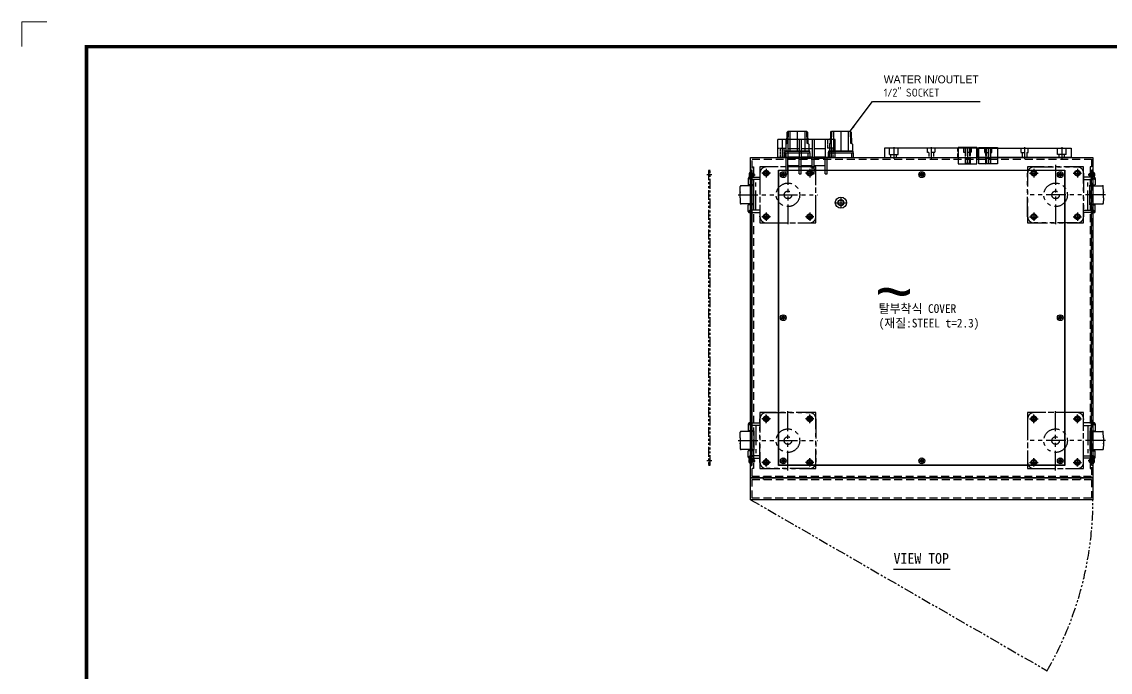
# Model space of a CAD drawing. Header units: millimetres. Extents: x 0 to 3356, y 0 to 2330.
# Drawn here: x 0 to 1749, y 1285 to 2330 of the extents above; entities that cross this region are included whole.
import ezdxf
from ezdxf.enums import TextEntityAlignment as Align

# ---------------------------------------------------------------- set-up
doc = ezdxf.new("R2010")
doc.units = ezdxf.units.MM
for name, pattern in [('CENTER', [50.8, 31.75, -6.35, 6.35, -6.35]), ('CENTER1', [10, 7, -1, 1, -1]), ('HIDDEN', [9.525, 6.35, -3.175]), ('HIDDEN2', [0.1875, 0.125, -0.0625]), ('HIDDENX2', [19.05, 12.7, -6.35]), ('PHANTOM', [63.5, 31.75, -6.35, 6.35, -6.35, 6.35, -6.35]), ('PHANTOM2', [31.75, 15.875, -3.175, 3.175, -3.175, 3.175, -3.175])]:
    doc.linetypes.add(name, pattern=pattern)
for name, color, linetype in [('CENTER', 1, 'CENTER'), ('CL', 1, 'CENTER'), ('FORMAT-1', 7, 'Continuous'), ('HIDDEN', 2, 'HIDDEN2'), ('THIN', 3, 'Continuous')]:
    doc.layers.add(name, color=color, linetype=linetype)
doc.styles.add('arial_ttf', font='arial.ttf')
doc.styles.add('HAN', font='')
doc.styles.get("Standard").update_dxf_attribs({"font": 'ISOCP.SHX', "bigfont": 'WHGTXT.SHX'})
doc.styles.get('HAN').set_extended_font_data('GulimChe')
doc.dimstyles.new('PS-4', dxfattribs={"dimscale": 4, "dimtxt": 3.2, "dimasz": 2.5, "dimexe": 2, "dimexo": 2.5, "dimgap": 2, "dimtad": 1, "dimtoh": 1, "dimrnd": 0.05, "dimzin": 12, "dimdsep": 46, "dimtxsty": 'Standard', "dimcen": 0, "dimclrt": 2, "dimazin": 3, "dimtfac": 1, "dimtofl": 0, "dimtmove": 0, "dimatfit": 3, "dimfxl": 0, "dimtolj": 1, "dimtzin": 0, "dimarcsym": 0})

# ---------------------------------------------------------------- blocks, each defined once
blk = doc.blocks.new('A$C7B49117B')
at = {"color": 250, "linetype": 'PHANTOM'}
for p, q in [((-510, 0, 7.1), (-510, -70, 7.1)), ((-493.2, 0, 7.1), (-506.8, 0, 7.1)), ((-506, 0), (-494, 0)), ((-430, 10, 7.1), (-500, 10, 7.1)), ((-500, 6.8, 7.1), (-500, -6.8, 7.1)), ((-500, 6), (-500, -6)), ((-465, 13.1, 7.1), (-465, -84.4, 7.1)), ((-423.2, 0, 7.1), (-436.8, 0, 7.1)), ((-436, 0), (-424, 0)), ((-430, 6.8, 7.1), (-430, -6.8, 7.1)), ((-430, 6), (-430, -6)), ((-76.8, 0), (-63.2, 0)), ((-76, 0), (-64, 0)), ((-70, 10), (0, 10)), ((-70, 6.8), (-70, -6.8)), ((-70, 6), (-70, -6)), ((-35, 13.1), (-35, -84.4)), ((-6.8, 0), (6.8, 0)), ((-6, 0), (6, 0)), ((0, 6.8), (0, -6.8)), ((0, 6), (0, -6)), ((10, 0), (10, -70)), ((-528.7, -8.5, 7.1), (-528.7, -18.6, 7.1)), ((-528.2, -7.2, 7.1), (-525.9, -10.5, 7.1)), ((-526.7, -6.5, 7.1), (-510, -6.5, 7.1)), ((-510, -10.5, 7.1), (-525.9, -10.5, 7.1)), ((-516.8, -59.5, 7.1), (-516.8, -10.5, 7.1)), ((-420, -70, 7.1), (-420, -0.1, 7.1)), ((-80, -70), (-80, -0.1)), ((26.7, -6.5), (10, -6.5)), ((10, -10.5), (25.9, -10.5)), ((16.8, -59.5), (16.8, -10.5)), ((28.2, -7.2), (25.9, -10.5)), ((28.7, -8.5), (28.7, -18.6)), ((-542, -30.5), (-541.6, -21.4)), ((-542, -39.5), (-542, -30.5)), ((-519.8, -20.5, 7.1), (-540.6, -20.5)), ((-519.8, -18.6, 7.1), (-528.7, -18.6, 7.1)), ((-525.4, -20.5, 7.1), (-525.2, -19.6, 7.1)), ((-519.8, -19.6, 7.1), (-525.2, -19.6, 7.1)), ((-519.8, -50.9, 7.1), (-519.8, -18.6, 7.1)), ((19.8, -50.9), (19.8, -18.6)), ((19.8, -18.6), (28.7, -18.6)), ((19.8, -19.6), (25.2, -19.6)), ((19.8, -20.5), (40.6, -20.5, -7.1)), ((25.4, -20.5), (25.2, -19.6)), ((42, -30.5, -7.1), (41.6, -21.4, -7.1)), ((42, -39.5, -7.1), (42, -30.5, -7.1)), ((-544.9, -35), (-417.7, -35, 7.1)), ((-542, -39.5), (-541.6, -48.6)), ((-519.8, -49.5, 7.1), (-540.6, -49.5)), ((-519.8, -50.9, 7.1), (-528.7, -50.9, 7.1)), ((-528.7, -61.5, 7.1), (-528.7, -50.9, 7.1)), ((-525.4, -49.5, 7.1), (-525.2, -50.4, 7.1)), ((-519.8, -50.4, 7.1), (-525.2, -50.4, 7.1)), ((44.9, -35, -7.1), (-82.3, -35)), ((19.8, -49.5), (40.6, -49.5, -7.1)), ((19.8, -50.4), (25.2, -50.4)), ((19.8, -50.9), (28.7, -50.9)), ((25.4, -49.5), (25.2, -50.4)), ((28.7, -61.5), (28.7, -50.9)), ((42, -39.5, -7.1), (41.6, -48.6, -7.1)), ((-528.2, -62.8, 7.1), (-525.9, -59.5, 7.1)), ((-526.7, -63.5, 7.1), (-510, -63.5, 7.1)), ((-510, -59.5, 7.1), (-525.9, -59.5, 7.1)), ((-500, -63.2, 7.1), (-500, -76.8, 7.1)), ((-500, -64), (-500, -76)), ((-430, -63.2, 7.1), (-430, -76.8, 7.1)), ((-430, -64), (-430, -76)), ((-70, -63.2), (-70, -76.8)), ((-70, -64), (-70, -76)), ((0, -63.2), (0, -76.8)), ((0, -64), (0, -76)), ((10, -59.5), (25.9, -59.5)), ((26.7, -63.5), (10, -63.5)), ((28.2, -62.8), (25.9, -59.5)), ((-493.2, -70, 7.1), (-506.8, -70, 7.1)), ((-506, -70), (-494, -70)), ((-500, -80, 7.1), (-430, -80, 7.1)), ((-423.2, -70, 7.1), (-436.8, -70, 7.1)), ((-436, -70), (-424, -70)), ((-76.8, -70), (-63.2, -70)), ((-76, -70), (-64, -70)), ((0, -80), (-70, -80)), ((-6.8, -70), (6.8, -70)), ((-6, -70), (6, -70)), ((-465, -478.1), (-465, -380.6)), ((-35, -478.1), (-35, -380.6)), ((-526.7, -401.5), (-510, -401.5)), ((-510, -465), (-510, -395)), ((-493.2, -395), (-506.8, -395)), ((-506, -395), (-494, -395)), ((-500, -385), (-430, -385)), ((-500, -401.8), (-500, -388.2)), ((-500, -389), (-500, -401)), ((-423.2, -395), (-436.8, -395)), ((-436, -395), (-424, -395)), ((-430, -401.8), (-430, -388.2)), ((-430, -389), (-430, -401)), ((-420, -395), (-420, -464.9)), ((-80, -395), (-80, -464.9)), ((-76.8, -395), (-63.2, -395)), ((-76, -395), (-64, -395)), ((0, -385), (-70, -385)), ((-70, -401.8), (-70, -388.2)), ((-70, -389), (-70, -401)), ((-6.8, -395), (6.8, -395)), ((-6, -395), (6, -395)), ((0, -401.8), (0, -388.2)), ((0, -389), (0, -401)), ((10, -465), (10, -395)), ((26.7, -401.5), (10, -401.5)), ((-542, -425.5, -7.1), (-541.6, -416.4, -7.1)), ((-519.8, -415.5), (-540.6, -415.5, -7.1)), ((-528.7, -403.5), (-528.7, -414.1)), ((-519.8, -414.1), (-528.7, -414.1)), ((-528.2, -402.2), (-525.9, -405.5)), ((-510, -405.5), (-525.9, -405.5)), ((-525.4, -415.5), (-525.2, -414.6)), ((-519.8, -414.6), (-525.2, -414.6)), ((-519.8, -414.1), (-519.8, -446.4)), ((-516.8, -405.5), (-516.8, -454.5)), ((10, -405.5), (25.9, -405.5)), ((16.8, -405.5), (16.8, -454.5)), ((19.8, -414.1), (19.8, -446.4)), ((19.8, -414.1), (28.7, -414.1)), ((19.8, -414.6), (25.2, -414.6)), ((19.8, -415.5), (40.6, -415.5, -7.1)), ((25.4, -415.5), (25.2, -414.6)), ((28.2, -402.2), (25.9, -405.5)), ((28.7, -403.5), (28.7, -414.1)), ((42, -425.5, -7.1), (41.6, -416.4, -7.1)), ((-544.9, -430, -7.1), (-417.7, -430)), ((-542, -425.5, -7.1), (-542, -434.5, -7.1)), ((-542, -434.5, -7.1), (-541.6, -443.6, -7.1)), ((44.9, -430, -7.1), (-82.3, -430)), ((42, -434.5, -7.1), (41.6, -443.6, -7.1)), ((42, -425.5, -7.1), (42, -434.5, -7.1)), ((-519.8, -444.5), (-540.6, -444.5, -7.1)), ((-519.8, -446.4), (-528.7, -446.4)), ((-528.7, -456.5), (-528.7, -446.4)), ((-528.2, -457.8), (-525.9, -454.5)), ((-510, -454.5), (-525.9, -454.5)), ((-525.4, -444.5), (-525.2, -445.4)), ((-519.8, -445.4), (-525.2, -445.4)), ((10, -454.5), (25.9, -454.5)), ((19.8, -444.5), (40.6, -444.5, -7.1)), ((19.8, -445.4), (25.2, -445.4)), ((19.8, -446.4), (28.7, -446.4)), ((25.4, -444.5), (25.2, -445.4)), ((28.2, -457.8), (25.9, -454.5)), ((28.7, -456.5), (28.7, -446.4)), ((-526.7, -458.5), (-510, -458.5)), ((-493.2, -465), (-506.8, -465)), ((-506, -465), (-494, -465)), ((-500, -471.8), (-500, -458.2)), ((-500, -459), (-500, -471)), ((-423.2, -465), (-436.8, -465)), ((-436, -465), (-424, -465)), ((-430, -471.8), (-430, -458.2)), ((-430, -459), (-430, -471)), ((-76.8, -465), (-63.2, -465)), ((-76, -465), (-64, -465)), ((-70, -471.8), (-70, -458.2)), ((-70, -459), (-70, -471)), ((-6.8, -465), (6.8, -465)), ((-6, -465), (6, -465)), ((0, -471.8), (0, -458.2)), ((0, -459), (0, -471)), ((26.7, -458.5), (10, -458.5)), ((-430, -475), (-500, -475)), ((-70, -475), (0, -475))]:
    blk.add_line(p, q, dxfattribs=at)
for points in [[(-510, -80), (-420, -80), (-420, 10), (-510, 10)], [(-80, -80), (10, -80), (10, 10), (-80, 10)], [(-510, -475), (-420, -475), (-420, -385), (-510, -385)], [(-80, -475), (10, -475), (10, -385), (-80, -385)]]:
    blk.add_lwpolyline(points, close=True, dxfattribs=at)
for centre, radius in [((-500, 0, 7.1), 4.5), ((-500, 0), 3.32), ((-430, 0, 7.1), 4.5), ((-430, 0), 3.32), ((-70, 0), 4.5), ((-70, 0), 3.32), ((0, 0), 4.5), ((0, 0), 3.32), ((-465, -34.9, 7.1), 18.9), ((-35, -34.9), 18.9), ((-465, -35, 7.1), 6.07), ((-35, -35), 6.07), ((-500, -70, 7.1), 4.5), ((-500, -70), 3.32), ((-430, -70, 7.1), 4.5), ((-430, -70), 3.32), ((-70, -70), 4.5), ((-70, -70), 3.32), ((0, -70), 4.5), ((0, -70), 3.32), ((-500, -395), 4.5), ((-500, -395), 3.32), ((-430, -395), 4.5), ((-430, -395), 3.32), ((-70, -395), 4.5), ((-70, -395), 3.32), ((0, -395), 4.5), ((0, -395), 3.32), ((-465, -430.1), 18.9), ((-35, -430.1), 18.9), ((-465, -430), 6.07), ((-35, -430), 6.07), ((-500, -465), 4.5), ((-500, -465), 3.32), ((-430, -465), 4.5), ((-430, -465), 3.32), ((-70, -465), 4.5), ((-70, -465), 3.32), ((0, -465), 4.5), ((0, -465), 3.32)]:
    blk.add_circle(centre, radius, dxfattribs=at)
for centre, radius, start, end in [((-500, 0, 7.1), 9.95, 90, 180), ((-500, 0), 4, 255, 165), ((-430, 0), 4, 255, 165), ((-430, 0, 7.1), 9.95, 0, 90), ((-70, 0), 9.95, 90, 180), ((-70, 0), 4, 255, 165), ((0, 0), 4, 255, 165), ((0, 0), 9.95, 0, 90), ((-526.7, -8.5, 7.1), 1.99, 90, 180), ((26.7, -8.5), 1.99, 0, 90), ((-540.6, -21.5), 0.995, 90, 177.1376), ((40.6, -21.5, -7.1), 0.995, 2.8624, 90), ((-540.6, -48.5), 0.995, 182.8624, 270), ((40.6, -48.5, -7.1), 0.995, 270, 357.1376), ((-526.7, -61.5, 7.1), 1.99, 180, 270), ((-500, -70), 4, 255, 165), ((-430, -70), 4, 255, 165), ((-70, -70), 4, 255, 165), ((0, -70), 4, 255, 165), ((26.7, -61.5), 1.99, 270, 0), ((-500, -70, 7.1), 9.95, 180, 270), ((-430, -70, 7.1), 9.95, 270, 0), ((-70, -70), 9.95, 180, 270), ((0, -70), 9.95, 270, 0), ((-526.7, -403.5), 1.99, 90, 180), ((-500, -395), 9.95, 90, 180), ((-500, -395), 4, 255, 165), ((-430, -395), 4, 255, 165), ((-430, -395), 9.95, 0, 90), ((-70, -395), 9.95, 90, 180), ((-70, -395), 4, 255, 165), ((0, -395), 4, 255, 165), ((0, -395), 9.95, 0, 90), ((26.7, -403.5), 1.99, 0, 90), ((-540.6, -416.5, -7.1), 0.995, 90, 177.1376), ((40.6, -416.5, -7.1), 0.995, 2.8624, 90), ((-540.6, -443.5, -7.1), 0.995, 182.8624, 270), ((40.6, -443.5, -7.1), 0.995, 270, 357.1376), ((-526.7, -456.5), 1.99, 180, 270), ((-500, -465), 9.95, 180, 270), ((-500, -465), 4, 255, 165), ((-430, -465), 4, 255, 165), ((-430, -465), 9.95, 270, 0), ((-70, -465), 9.95, 180, 270), ((-70, -465), 4, 255, 165), ((0, -465), 4, 255, 165), ((0, -465), 9.95, 270, 0), ((26.7, -456.5), 1.99, 270, 0)]:
    blk.add_arc(centre, radius, start, end, dxfattribs=at)
for p in [(-542, -30.5), (-540.6, -20.5), (40.6, -20.5, -7.1), (42, -30.5, -7.1), (-540.6, -49.5), (40.6, -49.5, -7.1), (-526.7, -63.5, 7.1), (-510, -69.7, 7.1), (10, -69.7), (26.7, -63.5), (-526.7, -401.5), (-510, -395.3), (10, -395.3), (26.7, -401.5), (-540.6, -415.5, -7.1), (40.6, -415.5, -7.1), (-542, -434.5, -7.1), (42, -434.5, -7.1), (-540.6, -444.5, -7.1), (40.6, -444.5, -7.1)]:
    blk.add_point(p, dxfattribs=at)
blk = doc.blocks.new('A$C043351AE')
at = {"color": 2, "linetype": 'HIDDEN2'}
for p, q in [((65.4, 203), (63.1, 203)), ((65.4, 198), (63.1, 198)), ((65.4, -257), (63.1, -257)), ((65.4, -262), (63.1, -262))]:
    blk.add_line(p, q, dxfattribs=at)
at = {"color": 4}
blk.add_lwpolyline([(63.1, -266.5), (65.4, -266.5), (65.4, 207.5), (63.1, 207.5), (63.1, -266.5)], dxfattribs=at)
at = {"layer": 'CENTER'}
for p, q in [((68.4, 200.5), (60.1, 200.5)), ((68.4, -259.5), (60.1, -259.5))]:
    blk.add_line(p, q, dxfattribs=at)
blk = doc.blocks.new('A$C5F583DAA')
for points in [[(-23.3, 12.4, 0.414214), (-21.8, 13.9)], [(-21.8, 9.8, 0.414214), (-23.3, 11.4)], [(-20.8, 13.9, 0.414214), (-19.3, 12.4)], [(-20.8, 9.8, -0.414214), (-19.3, 11.4)]]:
    blk.add_lwpolyline(points, format="xyb")
blk.add_circle((-21.3, 11.9), 4.7)
for start, end in [(166.2259, 193.7741), (76.2259, 103.7741), (256.2259, 283.7741), (346.2259, 13.7741)]:
    blk.add_arc((-21.3, 11.9), 2.1, start, end)
at = {"layer": 'CENTER'}
for p, q in [((-26, 11.9), (-16.6, 11.9)), ((-21.3, 16.6), (-21.3, 7.2))]:
    blk.add_line(p, q, dxfattribs=at)
blk = doc.blocks.new('A$C7F6D5DB6')
at = {"color": 6, "linetype": 'PHANTOM2'}
for p, q in [((6, 10.4), (-3.4, 10.4)), ((-0.7, 8.8), (3.3, 8.8)), ((-0.7, 4.5), (3.3, 4.5))]:
    blk.add_line(p, q, dxfattribs=at)
for points in [[(6, 10.4), (6, 10.1), (-3.4, 10.1), (-3.4, 10.4, -0.470544), (6, 10.4)], [(-0.5, 10.1, -0.414214), (-0.3, 9.9), (-0.3, 9.4), (-0.7, 8.8), (-0.7, 4.5), (-0.3, 4.1), (2.9, 4.1), (3.3, 4.5), (3.3, 8.8), (2.9, 9.4), (2.9, 9.9, -0.414214), (3.1, 10.1)]]:
    blk.add_lwpolyline(points, format="xyb", dxfattribs=at)
at = {"layer": 'CENTER', "color": 6, "linetype": 'PHANTOM2'}
blk.add_line((1.3, 12.6), (1.3, 4.1), dxfattribs=at)
at = {"layer": 'THIN', "color": 6, "linetype": 'PHANTOM2'}
for p, q in [((-0.3, 4.1), (-0.3, 9.4)), ((2.9, 4.1), (2.9, 9.4))]:
    blk.add_line(p, q, dxfattribs=at)
blk = doc.blocks.new('SDGSDGTTTYY')
at = {"color": 1, "linetype": 'CENTER1'}
for p, q in [((11527.3, 11438.5), (11527.3, 11430)), ((11749.8, 11438.5), (11749.8, 11430)), ((11972.3, 11438.5), (11972.3, 11430)), ((11523.1, 11434.3), (11531.5, 11434.3)), ((11745.6, 11434.3), (11754, 11434.3)), ((11968.1, 11434.3), (11976.5, 11434.3)), ((11527.3, 11208.5), (11527.3, 11200)), ((11972.3, 11208.5), (11972.3, 11200)), ((11523.1, 11204.3), (11531.5, 11204.3)), ((11968.1, 11204.3), (11976.5, 11204.3)), ((11523.1, 10974.3), (11531.5, 10974.3)), ((11527.3, 10978.5), (11527.3, 10970)), ((11745.6, 10974.3), (11754, 10974.3)), ((11749.8, 10978.5), (11749.8, 10970)), ((11968.1, 10974.3), (11976.5, 10974.3)), ((11972.3, 10978.5), (11972.3, 10970))]:
    blk.add_line(p, q, dxfattribs=at)
at = {"color": 4}
blk.add_lwpolyline([(11520.3, 11441.3), (11979.3, 11441.3), (11979.3, 10967.3), (11520.3, 10967.3)], close=True, dxfattribs=at)
for centre in [(11527.3, 11434.3), (11749.8, 11434.3), (11972.3, 11434.3), (11527.3, 11204.3), (11972.3, 11204.3), (11527.3, 10974.3), (11749.8, 10974.3), (11972.3, 10974.3)]:
    blk.add_circle(centre, 2.5, dxfattribs=at)
at = {"style": 'arial_ttf'}
blk.add_text('~', height=75, dxfattribs=at).set_placement((11674.6, 11209.8, 0))
at = {"color": 2, "insert": (11680.5, 11226), "char_height": 14, "attachment_point": 1, "style": 'HAN'}
blk.add_mtext_dynamic_manual_height_columns('탈부착식 COVER\\P(재질:STEEL t=2.3)', width=178.819, gutter_width=12.5, heights=[0], dxfattribs=at)
blk = doc.blocks.new('A$C43125A41')
for radius in [9, 4.28]:
    blk.add_circle((6.5, 6.2), radius)
at = {"layer": 'CENTER'}
for p, q in [((-2.5, 6.2), (15.5, 6.2)), ((6.5, 15.2), (6.5, -2.8))]:
    blk.add_line(p, q, dxfattribs=at)
at = {"layer": 'THIN'}
blk.add_circle((6.5, 6.2), 4.86, dxfattribs=at)
blk = doc.blocks.new('A$C20A54618')
for points in [[(-109, 303), (-110, 302), (-110, 304)], [(-70, 304), (-71, 303), (-70, 302)], [(-39, 303), (-40, 302), (-40, 304)], [(0, 304), (-1, 303), (0, 302)]]:
    blk.add_hatch(color=256).paths.add_polyline_path(points)
for p, q in [((-106.9, 318), (-106.3, 336.5)), ((-106.3, 336.5), (-104.8, 338)), ((-104.8, 338), (-75.2, 338)), ((-102, 338), (-102, 306)), ((-78, 338), (-78, 306)), ((-75.2, 338), (-73.7, 336.5)), ((-73.7, 336.5), (-73.1, 318)), ((-36.9, 318), (-36.3, 336.5)), ((-36.3, 336.5), (-34.8, 338)), ((-34.8, 338), (-5.2, 338)), ((-32, 338), (-32, 306)), ((-8, 338), (-8, 306)), ((-5.2, 338), (-3.7, 336.5)), ((-3.7, 336.5), (-3.1, 318)), ((-108.5, 317), (-108.5, 306)), ((-107.5, 318), (-106.9, 318)), ((-105.4, 318.9), (-106.9, 318.9)), ((-74.6, 318.9), (-73.1, 318.9)), ((-73.1, 318), (-72.5, 318)), ((-71.5, 317), (-71.5, 306)), ((-38.5, 317), (-38.5, 306)), ((-37.5, 318), (-36.9, 318)), ((-35.4, 318.9), (-36.9, 318.9)), ((-4.6, 318.9), (-3.1, 318.9)), ((-3.1, 318), (-2.5, 318)), ((-1.5, 317), (-1.5, 306)), ((-110, 302), (-110, 304)), ((-108.5, 306), (-71.5, 306)), ((-70, 302), (-70, 304)), ((-40, 302), (-40, 304)), ((-38.5, 306), (-1.5, 306)), ((0, 302), (0, 304))]:
    blk.add_line(p, q)
for points in [[(-110, 303), (-70, 303), (-70, 306), (-110, 306), (-110, 303)], [(-110, 295.5), (-110, 303), (-70, 303), (-70, 295.5)], [(-40, 303), (0, 303), (0, 306), (-40, 306), (-40, 303)], [(-40, 295.5), (-40, 303), (0, 303), (0, 295.5)]]:
    blk.add_lwpolyline(points)
for centre, start, end in [((-107.5, 317), 90, 180), ((-72.5, 317), 0, 90), ((-37.5, 317), 90, 180), ((-2.5, 317), 0, 90)]:
    blk.add_arc(centre, 1, start, end)
at = {"layer": 'CENTER'}
for p, q in [((-90, 338), (-90, 306)), ((-20, 338), (-20, 306))]:
    blk.add_line(p, q, dxfattribs=at)
at = {"layer": 'HIDDEN', "linetype": 'HIDDENX2'}
for p, q in [((-107.7, 295.5), (-107.7, 303)), ((-72.3, 295.5), (-72.3, 303)), ((-37.7, 295.5), (-37.7, 303)), ((-2.3, 295.5), (-2.3, 303))]:
    blk.add_line(p, q, dxfattribs=at)
at = {"layer": 'THIN'}
for p, q in [((-104.8, 338), (-105.4, 318.9)), ((-75.2, 338), (-74.6, 318.9)), ((-34.8, 338), (-35.4, 318.9)), ((-5.2, 338), (-4.6, 318.9)), ((-105.4, 318.9), (-106.9, 318)), ((-74.6, 318.9), (-73.1, 318)), ((-35.4, 318.9), (-36.9, 318)), ((-4.6, 318.9), (-3.1, 318))]:
    blk.add_line(p, q, dxfattribs=at)
blk.add_blockref('A$C43125A41', (-26.5, 216.8))
blk = doc.blocks.new('A$C2B593A1D')
for p, q in [((46, 30), (-46, 30)), ((-46, 1), (-46, 30)), ((-30, 30), (-30, 2)), ((-12, 30), (-12, 2)), ((-9, 30), (-9, 2)), ((9, 30), (9, 2)), ((12, 30), (12, 2)), ((30, 30), (30, 2)), ((46, 1), (46, 30)), ((46, 1), (-46, 1)), ((-33, -25), (-33, 1)), ((-30, 15.5), (-12, 15.5)), ((-30, 2), (-12, 2)), ((-30, -25), (-30, 0)), ((-30, 0), (-12, 0)), ((-12, -25), (-12, 0)), ((-9, 15.5), (9, 15.5)), ((-9, 2), (9, 2)), ((-9, -25), (-9, 0)), ((-9, 0), (9, 0)), ((9, -25), (9, 0)), ((12, 15.5), (30, 15.5)), ((12, 2), (30, 2)), ((12, -25), (12, 0)), ((12, 0), (30, 0)), ((30, -25), (30, 0)), ((33, -25), (33, 1)), ((-30, -11.5), (-12, -11.5)), ((-9, -11.5), (9, -11.5)), ((12, -11.5), (30, -11.5)), ((-33, -25), (-30, -25)), ((-12, -25), (-9, -25)), ((9, -25), (12, -25)), ((30, -25), (33, -25))]:
    blk.add_line(p, q)
at = {"color": 1, "linetype": 'CENTER1', "ltscale": 0.5}
for p, q in [((-39.5, 30), (-39.5, 1)), ((39.5, 30), (39.5, 1))]:
    blk.add_line(p, q, dxfattribs=at)
at = {"color": 2, "linetype": 'HIDDEN2'}
for p, q in [((-33.5, 30), (-33.5, 15.9)), ((33.5, 30), (33.5, 15.9)), ((-46, 15.9), (-33.5, 15.9)), ((-42.3, 15.9), (-42.3, 1)), ((-36.8, 15.9), (-36.8, 1)), ((46, 15.9), (33.5, 15.9)), ((36.8, 15.9), (36.8, 1)), ((42.3, 15.9), (42.3, 1))]:
    blk.add_line(p, q, dxfattribs=at)
blk = doc.blocks.new('A$C287C6F2E')
at = {"color": 30}
for p, q in [((15, 150), (0, 150)), ((0, 150), (0, 0)), ((15, 0), (15, 150)), ((15, 0), (0, 0))]:
    blk.add_line(p, q, dxfattribs=at)
at = {"color": 2}
for p, q in [((5, 142), (5, 128)), ((5, 142), (15, 142)), ((0, 139.5), (5, 139.5)), ((0, 130.5), (5, 130.5)), ((5, 128), (15, 128))]:
    blk.add_line(p, q, dxfattribs=at)
at = {"color": 2, "linetype": 'HIDDEN'}
for p, q in [((8, 78.75), (0, 78.75)), ((8, 71.25), (0, 71.25)), ((8, 69), (8, 81)), ((8, 81), (15, 81)), ((15, 69), (8, 69)), ((0, 32), (15, 32)), ((8, 20.25), (0, 20.25)), ((8, 10.5), (8, 22.5)), ((8, 22.5), (15, 22.5)), ((8, 12.75), (0, 12.75)), ((0, 1.5), (15, 1.5)), ((15, 10.5), (8, 10.5))]:
    blk.add_line(p, q, dxfattribs=at)
at = {"layer": 'CL'}
for p, q in [((17, 135), (-2, 135)), ((17, 75), (-2, 75)), ((17, 16.5), (-2, 16.5))]:
    blk.add_line(p, q, dxfattribs=at)
blk = doc.blocks.new('A$C1A7F51CB')
at = {"color": 2, "linetype": 'HIDDENX2'}
for p, q in [((10, 4), (0, 4)), ((26, 4), (0, 4)), ((9.3, 3.3), (0.7, 3.3)), ((25.3, 3.3), (0.7, 3.3)), ((10, -4), (0, -4)), ((26, -4), (0, -4)), ((9.3, -3.3), (0.7, -3.3)), ((25.3, -3.3), (0.7, -3.3))]:
    blk.add_line(p, q, dxfattribs=at)
at = {"color": 1}
blk.add_line((10, -15), (10, 15), dxfattribs=at)
blk.add_lwpolyline([(0, 15), (26, 15), (26, -15), (0, -15)], close=True, dxfattribs=at)
at = {"color": 2, "linetype": 'HIDDENX2'}
for points in [[(0, 4), (0.7, 3.3), (0.7, -3.3), (0, -4)], [(0, 4), (0.7, 3.3), (0.7, -3.3), (0, -4)], [(10, 4), (9.3, 3.3), (9.3, -3.3), (10, -4)], [(26, 4), (25.3, 3.3), (25.3, -3.3), (26, -4)]]:
    blk.add_lwpolyline(points, dxfattribs=at)
at = {"layer": 'CENTER'}
blk.add_line((26, 0), (0, 0), dxfattribs=at)
blk = doc.blocks.new('format-3')
at = {"color": 3, "lineweight": 9}
for p in [(0, 286.3), (5, 291.3)]:
    blk.add_line(p, (0, 291.3), dxfattribs=at)
at = {"layer": 'FORMAT-1', "const_width": 0.7}
blk.add_lwpolyline([(13, 5), (13, 286.3), (414.5, 286.3), (414.5, 5)], close=True, dxfattribs=at)
at = {"style": 'HAN'}
for tag, height, p in [('MODEL-NAME', 3, (386.1, 31.53)), ('SCALE', 2.7, (320.81, 26.29)), ('PART-NAME', 3, (386.1, 26.29)), ('PART-NO', 3, (386.1, 21.01)), ('DRA-BY', 3, (260.72, 19.44)), ('CH-BY', 3, (277.21, 19.44)), ('APP-BY', 3, (293.7, 19.44)), ('관련업체', 3, (333.52, 9.26)), ('CH-DATE', 2.5, (277.21, 7.47)), ('DRA-DATE', 2.5, (260.72, 7.47)), ('APP-DATE', 2.5, (293.7, 7.47))]:
    blk.add_attdef(tag, text='', height=height, dxfattribs=at).set_placement(p, align=Align.MIDDLE_CENTER)

msp = doc.modelspace()

# ---------------------------------------------------------------- linework, layer by layer
at = {"color": 6, "linetype": 'PHANTOM2'}
for p, q in [((1108.696, 2084.521), (1100.396, 2084.521)), ((1105.696, 2087.021), (1103.396, 2087.021)), ((1105.696, 2082.021), (1103.396, 2082.021)), ((1105.696, 1627.021), (1103.396, 1627.021)), ((1108.696, 1624.521), (1100.396, 1624.521)), ((1105.696, 1622.021), (1103.396, 1622.021)), ((1170.807, 1562.021), (1647.121, 1287.021))]:
    msp.add_line(p, q, dxfattribs=at)
at = {"color": 3}
msp.add_line((1170.807, 2092.021), (1173.107, 2092.021), dxfattribs=at)
at = {"color": 2, "linetype": 'HIDDENX2'}
for p, q in [((1720.807, 2092.021), (1718.507, 2092.021)), ((1170.807, 1617.021), (1173.107, 1617.021)), ((1720.807, 1617.021), (1718.507, 1617.021)), ((1190.807, 1599.321), (1190.807, 1594.721)), ((1700.807, 1599.321), (1700.807, 1594.721))]:
    msp.add_line(p, q, dxfattribs=at)
at = {"color": 2, "linetype": 'HIDDEN2'}
for p, q in [((1173.107, 2077.021), (1175.407, 2077.021)), ((1718.507, 2077.021), (1716.207, 2077.021)), ((1173.107, 1632.021), (1175.407, 1632.021)), ((1718.507, 1632.021), (1716.207, 1632.021))]:
    msp.add_line(p, q, dxfattribs=at)
msp.add_line((1400.329, 1450.124), (1491.286, 1450.124))
at = {"color": 3}
for points in [[(1170.807, 2112.021), (1720.807, 2112.021), (1720.807, 1597.021), (1170.807, 1597.021)], [(1215.807, 2092.021), (1675.807, 2092.021), (1675.807, 1617.021), (1215.807, 1617.021)]]:
    msp.add_lwpolyline(points, close=True, dxfattribs=at)
at = {"color": 2, "linetype": 'HIDDENX2'}
for points in [[(1173.107, 2109.721), (1718.507, 2109.721), (1718.507, 1599.321), (1173.107, 1599.321)], [(1173.107, 1594.721), (1718.507, 1594.721), (1718.507, 1564.321), (1173.107, 1564.321)]]:
    msp.add_lwpolyline(points, close=True, dxfattribs=at)
at = {"color": 6, "linetype": 'PHANTOM2'}
msp.add_lwpolyline([(1103.396, 1617.521), (1105.696, 1617.521), (1105.696, 2091.521), (1103.396, 2091.521), (1103.396, 1617.521)], dxfattribs=at)
at = {"color": 2, "linetype": 'HIDDENX2'}
for points in [[(1173.107, 2097.021), (1175.407, 2097.021), (1175.407, 1612.021), (1173.107, 1612.021)], [(1718.507, 2097.021), (1716.207, 2097.021), (1716.207, 1612.021), (1718.507, 1612.021)]]:
    msp.add_lwpolyline(points, dxfattribs=at)
at = {"color": 2, "linetype": 'HIDDEN2'}
for points in [[(1175.407, 2086.142), (1173.107, 2086.142)], [(1173.107, 2082.9), (1175.407, 2082.9)], [(1716.207, 2086.142), (1718.507, 2086.142)], [(1718.507, 2082.9), (1716.207, 2082.9)], [(1173.107, 1626.142), (1175.407, 1626.142)], [(1718.507, 1626.142), (1716.207, 1626.142)], [(1175.407, 1622.9), (1173.107, 1622.9)], [(1716.207, 1622.9), (1718.507, 1622.9)]]:
    msp.add_lwpolyline(points, dxfattribs=at)
at = {"color": 3}
msp.add_lwpolyline([(1170.807, 1597.021), (1720.807, 1597.021), (1720.807, 1562.021), (1170.807, 1562.021), (1170.807, 1597.021)], dxfattribs=at)
for centre in [(1223.307, 2084.521), (1445.807, 2084.521), (1668.307, 2084.521), (1223.307, 1854.521), (1668.307, 1854.521), (1223.307, 1624.521), (1445.807, 1624.521), (1668.307, 1624.521)]:
    msp.add_circle(centre, 1.621)
at = {"color": 6, "linetype": 'PHANTOM2'}
msp.add_arc((1170.807, 1562.021), 550, 330, 0, dxfattribs=at)
at = {"layer": 'CENTER'}
for p, q in [((1170.107, 2084.521), (1178.407, 2084.521)), ((1220.155, 2084.521), (1226.46, 2084.521)), ((1223.307, 2087.673), (1223.307, 2081.369)), ((1442.655, 2084.521), (1448.96, 2084.521)), ((1445.807, 2087.673), (1445.807, 2081.369)), ((1665.155, 2084.521), (1671.46, 2084.521)), ((1668.307, 2087.673), (1668.307, 2081.369)), ((1721.507, 2084.521), (1713.207, 2084.521)), ((1220.155, 1854.521), (1226.46, 1854.521)), ((1223.307, 1857.673), (1223.307, 1851.369)), ((1665.155, 1854.521), (1671.46, 1854.521)), ((1668.307, 1857.673), (1668.307, 1851.369)), ((1223.307, 1627.673), (1223.307, 1621.369)), ((1445.807, 1627.673), (1445.807, 1621.369)), ((1668.307, 1627.673), (1668.307, 1621.369)), ((1170.107, 1624.521), (1178.407, 1624.521)), ((1220.155, 1624.521), (1226.46, 1624.521)), ((1442.655, 1624.521), (1448.96, 1624.521)), ((1665.155, 1624.521), (1671.46, 1624.521)), ((1721.507, 1624.521), (1713.207, 1624.521))]:
    msp.add_line(p, q, dxfattribs=at)
at = {"layer": 'THIN', "color": 2, "linetype": 'HIDDEN2'}
for points in [[(1175.407, 2086.521), (1173.107, 2086.521)], [(1173.107, 2082.521), (1175.407, 2082.521)], [(1716.207, 2086.521), (1718.507, 2086.521)], [(1718.507, 2082.521), (1716.207, 2082.521)], [(1173.107, 1626.521), (1175.407, 1626.521)], [(1718.507, 1626.521), (1716.207, 1626.521)], [(1175.407, 1622.521), (1173.107, 1622.521)], [(1716.207, 1622.521), (1718.507, 1622.521)]]:
    msp.add_lwpolyline(points, dxfattribs=at)
at = {"layer": 'THIN'}
for centre in [(1223.307, 2084.521), (1445.807, 2084.521), (1668.307, 2084.521), (1223.307, 1854.521), (1668.307, 1854.521), (1223.307, 1624.521), (1445.807, 1624.521), (1668.307, 1624.521)]:
    msp.add_arc(centre, 2, 255, 165, dxfattribs=at)

# ---------------------------------------------------------------- block references
at = {"xscale": 8, "yscale": 8, "zscale": 8}
msp.add_blockref('format-3', (0, 0, 0), dxfattribs=at)
for name, p in [('A$C20A54618', (1335.807, 1816.521)), ('A$C2B593A1D', (1260.807, 2111.021)), ('A$C7B49117B', (1695.807, 2087.021)), ('A$C043351AE', (1107.715, 1884.045)), ('SDGSDGTTTYY', (-10303.978, -9349.737)), ('A$C5F583DAA', (1244.61, 2072.656)), ('A$C5F583DAA', (1467.11, 2072.656)), ('A$C5F583DAA', (1689.61, 2072.656)), ('A$C5F583DAA', (1244.61, 1842.656)), ('A$C5F583DAA', (1689.61, 1842.656)), ('A$C5F583DAA', (1244.61, 1612.656)), ('A$C5F583DAA', (1467.11, 1612.656)), ('A$C5F583DAA', (1689.61, 1612.656))]:
    msp.add_blockref(name, p)
for name, p, rotation in [('A$C287C6F2E', (1535.807, 2112.021), 90), ('A$C1A7F51CB', (1552.307, 2102.021), 90), ('A$C7F6D5DB6', (1180.89, 2083.219), 90), ('A$C7F6D5DB6', (1710.725, 1625.823), 270)]:
    msp.add_blockref(name, p, dxfattribs=dict(rotation=rotation))
at = {"xscale": -1}
for name, p, rotation in [('A$C1A7F51CB', (1519.307, 2102.021), 270), ('A$C287C6F2E', (1535.807, 2112.021), 270), ('A$C7F6D5DB6', (1710.725, 2083.219), 270), ('A$C7F6D5DB6', (1180.89, 1625.823), 90)]:
    msp.add_blockref(name, p, dxfattribs=dict(at, rotation=rotation))
msp.add_blockref('A$C043351AE', (1783.9, 1884.045), dxfattribs=at)

# ---------------------------------------------------------------- texts
at = {"color": 2, "style": 'HAN'}
msp.add_text('VIEW TOP', height=17.1993, dxfattribs=at).set_placement((1400.495, 1458.973))
at = {"color": 2, "insert": (1384.731, 2210.065), "char_height": 12.8, "attachment_point": 7}
msp.add_mtext('\\A1;{\\fGulim|b0|i0|c129|p50;WATER IN/OUTLET\\P}1/2" SOCKET ', dxfattribs=at)

# ---------------------------------------------------------------- leaders
at = {"annotation_type": 0, "has_hookline": 1, "hookline_direction": 0, "text_width": 155.032}
msp.add_leader([(1330.627, 2154.521), (1366.731, 2202.065), (1376.731, 2202.065)], dimstyle='PS-4', override={"dimgap": 2, "dimtad": 1}, dxfattribs=at)

doc.saveas('drawing.dxf')
